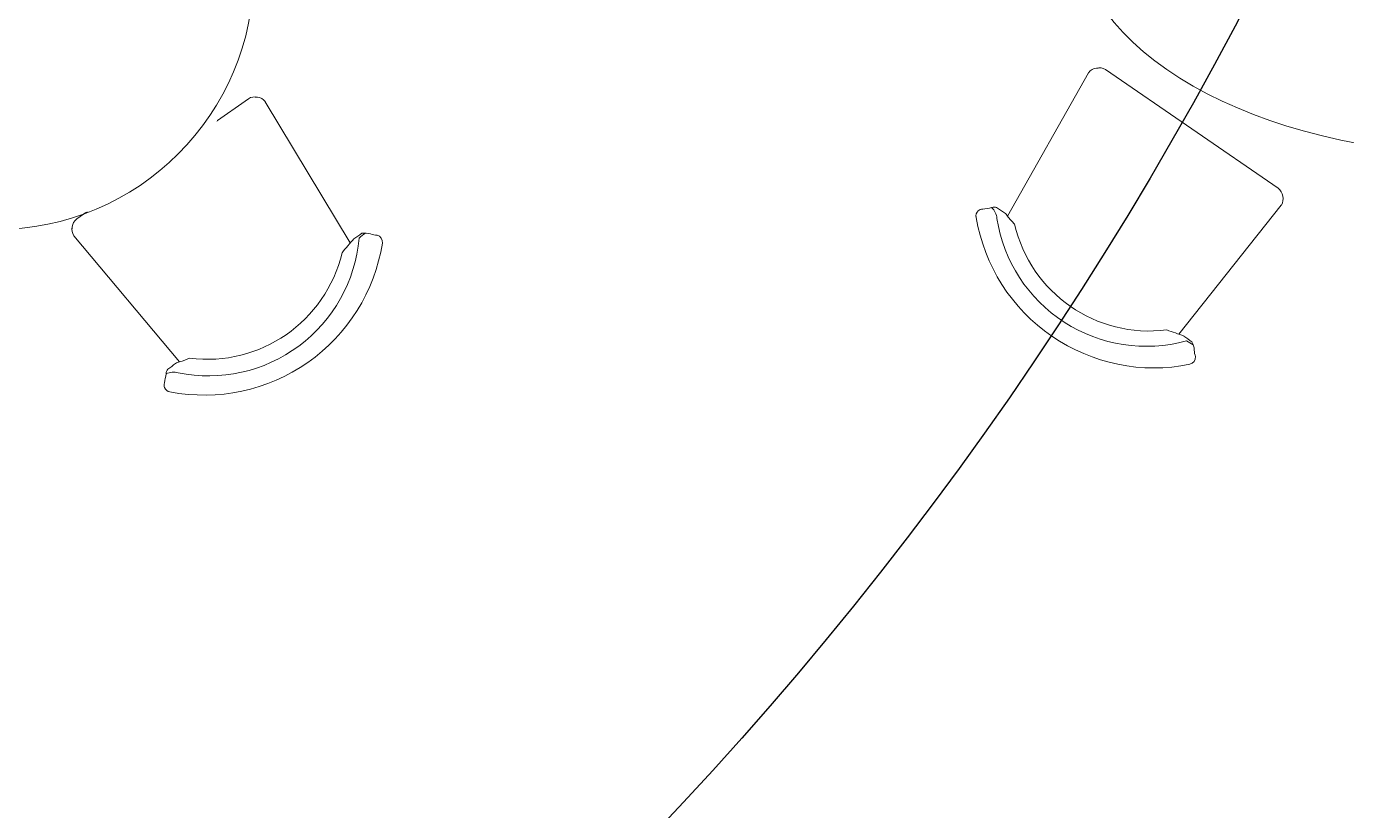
# Model space of a CAD drawing. Header units: millimetres. Extents: x 4346 to 24970, y -10214 to -5839.
# Drawn here: x 12955.7 to 13211.3, y -7282.3 to -7130.5 of the extents above; entities that cross this region are included whole.
import ezdxf

# ---------------------------------------------------------------- set-up
doc = ezdxf.new("R2010")
doc.units = ezdxf.units.MM
doc.set_wipeout_variables(frame=1)
doc.linetypes.add('DOT2', pattern=[0.125, 0, -0.125])
for name, color, linetype, lineweight in [('Auto-Furniture', 32, 'Continuous', 0), ('Duvar', 7, 'Continuous', 30), ('Tefriş', 31, 'Continuous', 13)]:
    doc.layers.add(name, color=color, linetype=linetype, lineweight=lineweight)
doc.layers.add('Ust_Dot', color=8, linetype='DOT2')

# ---------------------------------------------------------------- blocks, each defined once
blk = doc.blocks.new('A$C27340DC5')
at = {"layer": 'Auto-Furniture'}
for p, q in [((0, 5.45), (0, 45.02)), ((2.29, 47.31), (33.26, 44.6)), ((33.33, 5.31), (2.29, 3.17))]:
    blk.add_line(p, q, dxfattribs=at)
blk.add_lwpolyline([(33.45, 1.91, -0.057083), (33.56, 3.43, 0.448204), (34.77, 45.98, -0.186804), (33.64, 47.97, 13.325916)], format="xyb", dxfattribs=at)
for centre, radius, start, end in [((34.12, 47.01), 1.03, 130.9328, 167.9272), ((31.47, 50.06), 3.01, 310.9328, 315.9232), ((93.39, -9.89), 83.17, 134.7373, 135.9232), ((35.88, 48.5), 1.24, 103.1221, 145.8856), ((35.88, 48.46), 1.28, 41.9046, 103.1221), ((13.18, 24.85), 34.03, 314.0253, 45.9742), ((2.5, 44.81), 2.51, 94.7915, 175.2113), ((-54.09, 48.55), 87.21, 357.9191, 359.1285), ((34.52, 45.33), 1.46, 177.9191, 210.1055), ((20.9, 40.44), 13.04, 9.6821, 18.62), ((14.42, 25.03), 26.15, 318.3675, 42.3057), ((1033.29, -262.59), 1035.23, 164.86765, 165.05933), ((2.5, 5.66), 2.51, 184.7891, 265.2076), ((225.8, 8.38), 192.78, 181.2083, 181.7554), ((36.1, 3.86), 3.3, 204.8724, 233.5746), ((31.74, -2.05), 4.05, 35.7638, 53.5746), ((35.89, 1.35), 1.35, 230.2281, 314.0058)]:
    blk.add_arc(centre, radius, start, end, dxfattribs=at)
blk = doc.blocks.new('A$C76E1479C')
at = {"ltscale": 10}
for points in [[(4166.5, 2744.1), (4169.5, 2761.5), (4160.5, 2776.7), (3829.5, 3004.1), (3808.6, 3009.5), (3793.4, 3000.5), (3633.2, 2727.3), (3615, 2739.4), (3597, 2737.8), (3579.6, 2732.9), (3575.7, 2720.1), (3604.1, 2654.9), (3648.6, 2552.3), (3807.3, 2444.6), (3989.4, 2435.9), (3997.8, 2441.2), (4000.5, 2450.8), (3993.3, 2479.5), (3978.1, 2490.6), (3968.1, 2494.2)], [(2199.6, 2944.4), (2184.3, 2953.2), (2166.9, 2950.1), (1838, 2719.8), (1825.6, 2702.1), (1828.7, 2684.7), (2028.5, 2439), (2010.7, 2426.2), (2005.9, 2408.7), (2004.5, 2390.7), (2015.1, 2382.6), (2086.2, 2386.4), (2197.8, 2392.1), (2354.3, 2503), (2426.2, 2670.5), (2424.2, 2680.2), (2416.2, 2686.1), (2386.8, 2689.5), (2371, 2679), (2364.1, 2671)]]:
    blk.add_wipeout(points, dxfattribs=at).translate(0, 0, -176.9).dxf.layer = 'Ust_Dot'
at = {"layer": 'Auto-Furniture', "extrusion": (0, 0, -1)}
for p, xscale, yscale, zscale, rotation in [((-4206.6, 2745, 176.9), 10.25641025718876, 10.25641025718876, -10.25641025718876, 304.4941262551721), ((-2212.7, 2982.2, 176.9), 10.25641025718875, 10.25641025718875, -10.25641025718875, 234.9999999765764)]:
    blk.add_blockref('A$C27340DC5', p, dxfattribs=dict(at, xscale=xscale, yscale=yscale, zscale=zscale, rotation=rotation))
at = {"ltscale": 10}
for points in [[(1676.8, 3701.6), (1545.4, 3693.8), (1338.9, 3584.3), (1214.1, 3421), (1173.4, 3259.3), (1176.6, 3135.2), (1233.2, 2954.7), (1317.9, 2829.4), (1489.3, 2717.5), (1727.5, 2692.3), (1930.1, 2754.4), (2103.1, 2899.2), (2171.2, 3101.7), (2181.5, 3330.8), (2088.3, 3525.9), (1941.9, 3635.3), (1838.4, 3687)], [(4166.5, 2744.1), (4169.5, 2761.5), (4160.5, 2776.7), (3829.5, 3004.1), (3808.6, 3009.5), (3793.4, 3000.5), (3633.2, 2727.3), (3615, 2739.4), (3597, 2737.8), (3579.6, 2732.9), (3575.7, 2720.1), (3604.1, 2654.9), (3648.6, 2552.3), (3807.3, 2444.6), (3989.4, 2435.9), (3997.8, 2441.2), (4000.5, 2450.8), (3993.3, 2479.5), (3978.1, 2490.6), (3968.1, 2494.2)]]:
    blk.add_wipeout(points, dxfattribs=at).translate(0, 0, -176.9).dxf.layer = 'Ust_Dot'
at = {"layer": 'Tefriş', "ltscale": 1000}
blk.add_circle((1677.5, 3196.9, -176.9), 500, dxfattribs=at)
at = {"layer": 'Auto-Furniture', "extrusion": (0, 0, -1), "xscale": 10.25641025718876, "yscale": 10.25641025718876, "zscale": -10.25641025718876, "rotation": 304.4941262551721}
blk.add_blockref('A$C27340DC5', (-4206.6, 2745, 176.9), dxfattribs=at)
blk.add_wipeout([(3765.3, 3292.7), (3788.7, 3430.6), (3917.6, 3575), (4157.1, 3689), (4441, 3744.7), (4653.1, 3742.1), (4901.3, 3707), (5141.6, 3609.3), (5282.4, 3480), (5339.6, 3345.4), (5330.3, 3190.6), (5219.5, 3039), (4995.1, 2908.4), (4683.5, 2838.9), (4403.1, 2838.9), (4183, 2884.9), (3967.3, 2975.4), (3832.1, 3093.3), (3765.9, 3232.7)]).translate(0, 0, -176.9).dxf.layer = 'Ust_Dot'
at = {"layer": 'Tefriş', "ltscale": 1000, "extrusion": (0, 0, -1)}
blk.add_ellipse((4552.8, 3292.7, -176.9), major_axis=(-787.5, 0), ratio=0.571429, dxfattribs=at)

msp = doc.modelspace()

# ---------------------------------------------------------------- hatches: boundary and pattern name
at = {"layer": 'Duvar'}
h = msp.add_hatch(color=256, dxfattribs=at)
h.dxf.hatch_style = 1
h.paths.add_polyline_path([(11668.18, -10136.77), (17499.18, -10136.77), (17499.18, -6058.85), (11668.18, -6058.85)], flags=16)
h.paths.add_polyline_path([(11590.62, -10214.33), (17576.74, -10214.33), (17576.74, -5981.29), (11590.62, -5981.29)])
at = {"layer": 'Duvar', "true_color": 0x636466}
h = msp.add_hatch(color=251, dxfattribs=at)
h.dxf.hatch_style = 1
h.paths.add_polyline_path([(11719.89, -10085.06), (17447.47, -10085.06), (17447.47, -6110.56), (11719.89, -6110.56)], flags=16)
h.paths.add_polyline_path([(11668.18, -10136.77), (17499.18, -10136.77), (17499.18, -6058.85), (11668.18, -6058.85)])
at = {"layer": 'Duvar'}
h = msp.add_hatch(color=256, dxfattribs=at)
h.dxf.hatch_style = 1
h.paths.add_polyline_path([(11750.06, -10054.89), (17417.3, -10054.89), (17417.3, -6140.73), (11750.06, -6140.73)], flags=16)
h.paths.add_polyline_path([(11719.89, -10085.06), (17447.47, -10085.06), (17447.47, -6110.56), (11719.89, -6110.56)])

# ---------------------------------------------------------------- next in the draw order: block references
at = {"layer": 'Tefriş', "xscale": 0.1, "yscale": 0.1, "zscale": 0.1}
msp.add_blockref('A$C76E1479C', (12781.97, -7439.48, 17.69), dxfattribs=at)

# ---------------------------------------------------------------- next in the draw order: linework, layer by layer
at = {"layer": 'Duvar'}
msp.add_circle((12571.72, -6805.03), 698.25, dxfattribs=at)

doc.saveas('drawing.dxf')
